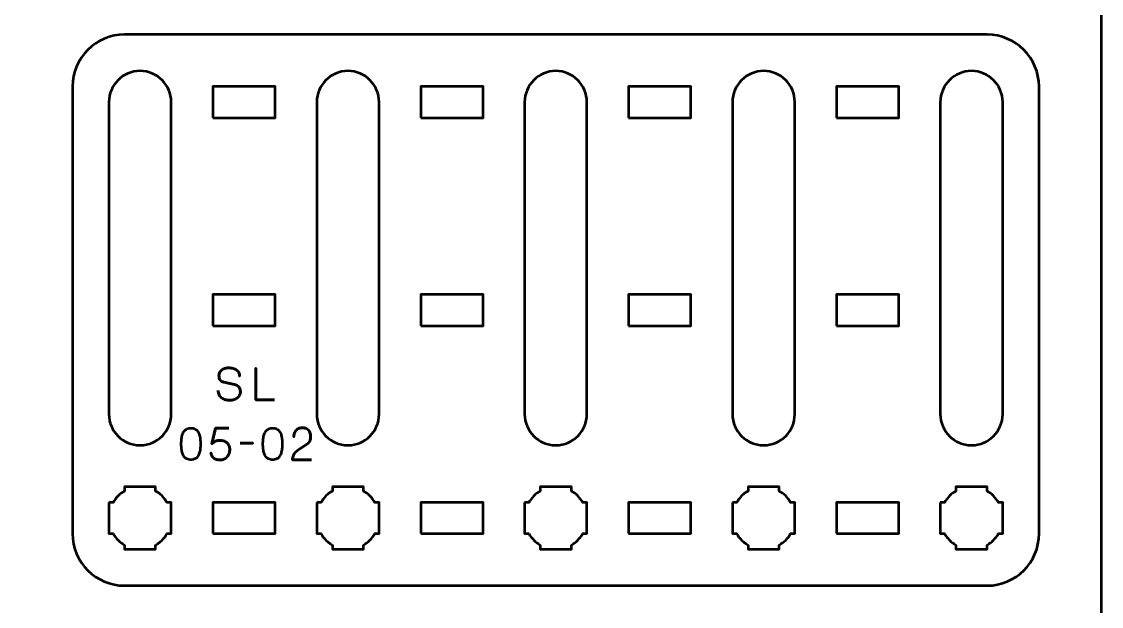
# Model space of a CAD drawing. Header units: centimetres. Extents: x -21 to 0, y -29.7 to 0.
# Drawn here: x -10.39 to 0, y -17.2 to -11.58 of the extents above; entities that cross this region are included whole.
import ezdxf

# ---------------------------------------------------------------- set-up
doc = ezdxf.new("R2010")
doc.units = ezdxf.units.CM
doc.header["$MEASUREMENT"] = 0
doc.layers.add('Layer 1', color=7, linetype='Continuous')

msp = doc.modelspace()

# ---------------------------------------------------------------- linework, layer by layer
at = {"layer": 'Layer 1', "lineweight": 53}
for points in [[(-8.55, -12.5), (-7.95, -12.5), (-7.95, -12.2), (-8.55, -12.2), (-8.55, -12.5)], [(-6.55, -12.5), (-5.95, -12.5), (-5.95, -12.2), (-6.55, -12.2), (-6.55, -12.5)], [(-4.55, -12.5), (-3.95, -12.5), (-3.95, -12.2), (-4.55, -12.2), (-4.55, -12.5)], [(-2.55, -12.5), (-1.95, -12.5), (-1.95, -12.2), (-2.55, -12.2), (-2.55, -12.5)], [(-8.55, -14.5), (-7.95, -14.5), (-7.95, -14.2), (-8.55, -14.2), (-8.55, -14.5)], [(-6.55, -14.5), (-5.95, -14.5), (-5.95, -14.2), (-6.55, -14.2), (-6.55, -14.5)], [(-4.55, -14.5), (-3.95, -14.5), (-3.95, -14.2), (-4.55, -14.2), (-4.55, -14.5)], [(-2.55, -14.5), (-1.95, -14.5), (-1.95, -14.2), (-2.55, -14.2), (-2.55, -14.5)], [(-8.55, -16.5), (-7.95, -16.5), (-7.95, -16.2), (-8.55, -16.2), (-8.55, -16.5)], [(-6.55, -16.5), (-5.95, -16.5), (-5.95, -16.2), (-6.55, -16.2), (-6.55, -16.5)], [(-4.55, -16.5), (-3.95, -16.5), (-3.95, -16.2), (-4.55, -16.2), (-4.55, -16.5)], [(-2.55, -16.5), (-1.95, -16.5), (-1.95, -16.2), (-2.55, -16.2), (-2.55, -16.5)]]:
    msp.add_lwpolyline(points, close=True, dxfattribs=at)
at = {"layer": 'Layer 1', "color": 1, "lineweight": 53}
msp.add_open_spline([(-21.00003, -29.19995), (-21.00003, -29.19995), (-21.00003, -0.49992), (-21.00003, -0.49992), (-21.00003, -0.49992), (-21.00003, -0.22295), (-20.77694, 0.00004), (-20.49994, 0.00004), (-20.49994, 0.00004), (-20.49994, 0.00004), (-0.50008, 0.00004), (-0.50008, 0.00004), (-0.50008, 0.00004), (-0.22294, 0.00004), (0.00002, -0.22295), (0.00002, -0.49992), (0.00002, -0.49992), (0.00002, -0.49992), (0.00002, -29.19995), (0.00002, -29.19995), (0.00002, -29.19995), (0.00002, -29.47695), (-0.22294, -29.70004), (-0.50008, -29.70004), (-0.50008, -29.70004), (-0.50008, -29.70004), (-20.49994, -29.70004), (-20.49994, -29.70004), (-20.49994, -29.70004), (-20.77694, -29.70004), (-21.00003, -29.47695), (-21.00003, -29.19995)], degree=3, knots=[0, 0, 0, 0, 0.125, 0.125, 0.125, 0.125, 0.25, 0.25, 0.25, 0.25, 0.375, 0.375, 0.375, 0.375, 0.5, 0.5, 0.5, 0.5, 0.625, 0.625, 0.625, 0.625, 0.75, 0.75, 0.75, 0.75, 0.875, 0.875, 0.875, 0.875, 1, 1, 1, 1], dxfattribs=at)
at = {"layer": 'Layer 1', "color": 3, "lineweight": 53}
msp.add_open_spline([(-9.9, -16.5), (-9.9, -16.5), (-9.9, -12.2), (-9.9, -12.2), (-9.9, -12.2), (-9.9, -11.92391), (-9.67609, -11.7), (-9.4, -11.7), (-9.4, -11.7), (-9.4, -11.7), (-1.1, -11.7), (-1.1, -11.7), (-1.1, -11.7), (-0.82391, -11.7), (-0.6, -11.92391), (-0.6, -12.2), (-0.6, -12.2), (-0.6, -12.2), (-0.6, -16.5), (-0.6, -16.5), (-0.6, -16.5), (-0.6, -16.77609), (-0.82391, -17), (-1.1, -17), (-1.1, -17), (-1.1, -17), (-9.4, -17), (-9.4, -17), (-9.4, -17), (-9.67609, -17), (-9.9, -16.77609), (-9.9, -16.5)], degree=3, knots=[0, 0, 0, 0, 0.125, 0.125, 0.125, 0.125, 0.25, 0.25, 0.25, 0.25, 0.375, 0.375, 0.375, 0.375, 0.5, 0.5, 0.5, 0.5, 0.625, 0.625, 0.625, 0.625, 0.75, 0.75, 0.75, 0.75, 0.875, 0.875, 0.875, 0.875, 1, 1, 1, 1], dxfattribs=at)
at = {"layer": 'Layer 1', "lineweight": 53}
for points, knots in [([(-8.95, -12.35), (-8.95, -12.35), (-8.95, -15.35), (-8.95, -15.35), (-8.95, -15.35), (-8.95, -15.51567), (-9.08433, -15.65), (-9.25, -15.65), (-9.25, -15.65), (-9.41567, -15.65), (-9.55, -15.51567), (-9.55, -15.35), (-9.55, -15.35), (-9.55, -15.35), (-9.55, -12.35), (-9.55, -12.35), (-9.55, -12.35), (-9.55, -12.18433), (-9.41567, -12.05), (-9.25, -12.05), (-9.25, -12.05), (-9.08433, -12.05), (-8.95, -12.18433), (-8.95, -12.35)], [0, 0, 0, 0, 0.16666667, 0.16666667, 0.16666667, 0.16666667, 0.33333333, 0.33333333, 0.33333333, 0.33333333, 0.5, 0.5, 0.5, 0.5, 0.66666667, 0.66666667, 0.66666667, 0.66666667, 0.83333333, 0.83333333, 0.83333333, 0.83333333, 1, 1, 1, 1]), ([(-6.95, -12.35), (-6.95, -12.35), (-6.95, -15.35), (-6.95, -15.35), (-6.95, -15.35), (-6.95, -15.51567), (-7.08433, -15.65), (-7.25, -15.65), (-7.25, -15.65), (-7.41567, -15.65), (-7.55, -15.51567), (-7.55, -15.35), (-7.55, -15.35), (-7.55, -15.35), (-7.55, -12.35), (-7.55, -12.35), (-7.55, -12.35), (-7.55, -12.18433), (-7.41567, -12.05), (-7.25, -12.05), (-7.25, -12.05), (-7.08433, -12.05), (-6.95, -12.18433), (-6.95, -12.35)], [0, 0, 0, 0, 0.16666667, 0.16666667, 0.16666667, 0.16666667, 0.33333333, 0.33333333, 0.33333333, 0.33333333, 0.5, 0.5, 0.5, 0.5, 0.66666667, 0.66666667, 0.66666667, 0.66666667, 0.83333333, 0.83333333, 0.83333333, 0.83333333, 1, 1, 1, 1]), ([(-4.95, -12.35), (-4.95, -12.35), (-4.95, -15.35), (-4.95, -15.35), (-4.95, -15.35), (-4.95, -15.51567), (-5.08433, -15.65), (-5.25, -15.65), (-5.25, -15.65), (-5.41567, -15.65), (-5.55, -15.51567), (-5.55, -15.35), (-5.55, -15.35), (-5.55, -15.35), (-5.55, -12.35), (-5.55, -12.35), (-5.55, -12.35), (-5.55, -12.18433), (-5.41567, -12.05), (-5.25, -12.05), (-5.25, -12.05), (-5.08433, -12.05), (-4.95, -12.18433), (-4.95, -12.35)], [0, 0, 0, 0, 0.16666667, 0.16666667, 0.16666667, 0.16666667, 0.33333333, 0.33333333, 0.33333333, 0.33333333, 0.5, 0.5, 0.5, 0.5, 0.66666667, 0.66666667, 0.66666667, 0.66666667, 0.83333333, 0.83333333, 0.83333333, 0.83333333, 1, 1, 1, 1]), ([(-2.95, -12.35), (-2.95, -12.35), (-2.95, -15.35), (-2.95, -15.35), (-2.95, -15.35), (-2.95, -15.51567), (-3.08433, -15.65), (-3.25, -15.65), (-3.25, -15.65), (-3.41567, -15.65), (-3.55, -15.51567), (-3.55, -15.35), (-3.55, -15.35), (-3.55, -15.35), (-3.55, -12.35), (-3.55, -12.35), (-3.55, -12.35), (-3.55, -12.18433), (-3.41567, -12.05), (-3.25, -12.05), (-3.25, -12.05), (-3.08433, -12.05), (-2.95, -12.18433), (-2.95, -12.35)], [0, 0, 0, 0, 0.16666667, 0.16666667, 0.16666667, 0.16666667, 0.33333333, 0.33333333, 0.33333333, 0.33333333, 0.5, 0.5, 0.5, 0.5, 0.66666667, 0.66666667, 0.66666667, 0.66666667, 0.83333333, 0.83333333, 0.83333333, 0.83333333, 1, 1, 1, 1]), ([(-0.95, -12.35), (-0.95, -12.35), (-0.95, -15.35), (-0.95, -15.35), (-0.95, -15.35), (-0.95, -15.51567), (-1.08433, -15.65), (-1.25, -15.65), (-1.25, -15.65), (-1.41567, -15.65), (-1.55, -15.51567), (-1.55, -15.35), (-1.55, -15.35), (-1.55, -15.35), (-1.55, -12.35), (-1.55, -12.35), (-1.55, -12.35), (-1.55, -12.18433), (-1.41567, -12.05), (-1.25, -12.05), (-1.25, -12.05), (-1.08433, -12.05), (-0.95, -12.18433), (-0.95, -12.35)], [0, 0, 0, 0, 0.16666667, 0.16666667, 0.16666667, 0.16666667, 0.33333333, 0.33333333, 0.33333333, 0.33333333, 0.5, 0.5, 0.5, 0.5, 0.66666667, 0.66666667, 0.66666667, 0.66666667, 0.83333333, 0.83333333, 0.83333333, 0.83333333, 1, 1, 1, 1]), ([(-9.55, -16.2), (-9.55, -16.2), (-9.50985, -16.2), (-9.50985, -16.2), (-9.50985, -16.2), (-9.4835, -16.15447), (-9.44553, -16.1165), (-9.4, -16.09015), (-9.4, -16.09015), (-9.4, -16.09015), (-9.4, -16.05), (-9.4, -16.05), (-9.4, -16.05), (-9.4, -16.05), (-9.25, -16.05), (-9.25, -16.05), (-9.25, -16.05), (-9.25, -16.05), (-9.1, -16.05), (-9.1, -16.05), (-9.1, -16.05), (-9.1, -16.05), (-9.1, -16.09015), (-9.1, -16.09015), (-9.1, -16.09015), (-9.05447, -16.1165), (-9.0165, -16.15447), (-8.99015, -16.2), (-8.99015, -16.2), (-8.99015, -16.2), (-8.95, -16.2), (-8.95, -16.2), (-8.95, -16.2), (-8.95, -16.2), (-8.95, -16.35), (-8.95, -16.35), (-8.95, -16.35), (-8.95, -16.35), (-8.95, -16.5), (-8.95, -16.5), (-8.95, -16.5), (-8.95, -16.5), (-8.99015, -16.5), (-8.99015, -16.5), (-8.99015, -16.5), (-9.0165, -16.54553), (-9.05447, -16.5835), (-9.1, -16.60985), (-9.1, -16.60985), (-9.1, -16.60985), (-9.1, -16.65), (-9.1, -16.65), (-9.1, -16.65), (-9.1, -16.65), (-9.25, -16.65), (-9.25, -16.65), (-9.25, -16.65), (-9.25, -16.65), (-9.4, -16.65), (-9.4, -16.65), (-9.4, -16.65), (-9.4, -16.65), (-9.4, -16.60985), (-9.4, -16.60985), (-9.4, -16.60985), (-9.44553, -16.5835), (-9.4835, -16.54553), (-9.50985, -16.5), (-9.50985, -16.5), (-9.50985, -16.5), (-9.55, -16.5), (-9.55, -16.5), (-9.55, -16.5), (-9.55, -16.5), (-9.55, -16.35), (-9.55, -16.35), (-9.55, -16.35), (-9.55, -16.35), (-9.55, -16.2), (-9.55, -16.2)], [0, 0, 0, 0, 0.05, 0.05, 0.05, 0.05, 0.1, 0.1, 0.1, 0.1, 0.15, 0.15, 0.15, 0.15, 0.2, 0.2, 0.2, 0.2, 0.25, 0.25, 0.25, 0.25, 0.3, 0.3, 0.3, 0.3, 0.35, 0.35, 0.35, 0.35, 0.4, 0.4, 0.4, 0.4, 0.45, 0.45, 0.45, 0.45, 0.5, 0.5, 0.5, 0.5, 0.55, 0.55, 0.55, 0.55, 0.6, 0.6, 0.6, 0.6, 0.65, 0.65, 0.65, 0.65, 0.7, 0.7, 0.7, 0.7, 0.75, 0.75, 0.75, 0.75, 0.8, 0.8, 0.8, 0.8, 0.85, 0.85, 0.85, 0.85, 0.9, 0.9, 0.9, 0.9, 0.95, 0.95, 0.95, 0.95, 1, 1, 1, 1]), ([(-7.55, -16.2), (-7.55, -16.2), (-7.50985, -16.2), (-7.50985, -16.2), (-7.50985, -16.2), (-7.4835, -16.15447), (-7.44553, -16.1165), (-7.4, -16.09015), (-7.4, -16.09015), (-7.4, -16.09015), (-7.4, -16.05), (-7.4, -16.05), (-7.4, -16.05), (-7.4, -16.05), (-7.25, -16.05), (-7.25, -16.05), (-7.25, -16.05), (-7.25, -16.05), (-7.1, -16.05), (-7.1, -16.05), (-7.1, -16.05), (-7.1, -16.05), (-7.1, -16.09015), (-7.1, -16.09015), (-7.1, -16.09015), (-7.05447, -16.1165), (-7.0165, -16.15447), (-6.99015, -16.2), (-6.99015, -16.2), (-6.99015, -16.2), (-6.95, -16.2), (-6.95, -16.2), (-6.95, -16.2), (-6.95, -16.2), (-6.95, -16.35), (-6.95, -16.35), (-6.95, -16.35), (-6.95, -16.35), (-6.95, -16.5), (-6.95, -16.5), (-6.95, -16.5), (-6.95, -16.5), (-6.99015, -16.5), (-6.99015, -16.5), (-6.99015, -16.5), (-7.0165, -16.54553), (-7.05447, -16.5835), (-7.1, -16.60985), (-7.1, -16.60985), (-7.1, -16.60985), (-7.1, -16.65), (-7.1, -16.65), (-7.1, -16.65), (-7.1, -16.65), (-7.25, -16.65), (-7.25, -16.65), (-7.25, -16.65), (-7.25, -16.65), (-7.4, -16.65), (-7.4, -16.65), (-7.4, -16.65), (-7.4, -16.65), (-7.4, -16.60985), (-7.4, -16.60985), (-7.4, -16.60985), (-7.44553, -16.5835), (-7.4835, -16.54553), (-7.50985, -16.5), (-7.50985, -16.5), (-7.50985, -16.5), (-7.55, -16.5), (-7.55, -16.5), (-7.55, -16.5), (-7.55, -16.5), (-7.55, -16.35), (-7.55, -16.35), (-7.55, -16.35), (-7.55, -16.35), (-7.55, -16.2), (-7.55, -16.2)], [0, 0, 0, 0, 0.05, 0.05, 0.05, 0.05, 0.1, 0.1, 0.1, 0.1, 0.15, 0.15, 0.15, 0.15, 0.2, 0.2, 0.2, 0.2, 0.25, 0.25, 0.25, 0.25, 0.3, 0.3, 0.3, 0.3, 0.35, 0.35, 0.35, 0.35, 0.4, 0.4, 0.4, 0.4, 0.45, 0.45, 0.45, 0.45, 0.5, 0.5, 0.5, 0.5, 0.55, 0.55, 0.55, 0.55, 0.6, 0.6, 0.6, 0.6, 0.65, 0.65, 0.65, 0.65, 0.7, 0.7, 0.7, 0.7, 0.75, 0.75, 0.75, 0.75, 0.8, 0.8, 0.8, 0.8, 0.85, 0.85, 0.85, 0.85, 0.9, 0.9, 0.9, 0.9, 0.95, 0.95, 0.95, 0.95, 1, 1, 1, 1]), ([(-5.55, -16.2), (-5.55, -16.2), (-5.50985, -16.2), (-5.50985, -16.2), (-5.50985, -16.2), (-5.4835, -16.15447), (-5.44553, -16.1165), (-5.4, -16.09015), (-5.4, -16.09015), (-5.4, -16.09015), (-5.4, -16.05), (-5.4, -16.05), (-5.4, -16.05), (-5.4, -16.05), (-5.25, -16.05), (-5.25, -16.05), (-5.25, -16.05), (-5.25, -16.05), (-5.1, -16.05), (-5.1, -16.05), (-5.1, -16.05), (-5.1, -16.05), (-5.1, -16.09015), (-5.1, -16.09015), (-5.1, -16.09015), (-5.05447, -16.1165), (-5.0165, -16.15447), (-4.99015, -16.2), (-4.99015, -16.2), (-4.99015, -16.2), (-4.95, -16.2), (-4.95, -16.2), (-4.95, -16.2), (-4.95, -16.2), (-4.95, -16.35), (-4.95, -16.35), (-4.95, -16.35), (-4.95, -16.35), (-4.95, -16.5), (-4.95, -16.5), (-4.95, -16.5), (-4.95, -16.5), (-4.99015, -16.5), (-4.99015, -16.5), (-4.99015, -16.5), (-5.0165, -16.54553), (-5.05447, -16.5835), (-5.1, -16.60985), (-5.1, -16.60985), (-5.1, -16.60985), (-5.1, -16.65), (-5.1, -16.65), (-5.1, -16.65), (-5.1, -16.65), (-5.25, -16.65), (-5.25, -16.65), (-5.25, -16.65), (-5.25, -16.65), (-5.4, -16.65), (-5.4, -16.65), (-5.4, -16.65), (-5.4, -16.65), (-5.4, -16.60985), (-5.4, -16.60985), (-5.4, -16.60985), (-5.44553, -16.5835), (-5.4835, -16.54553), (-5.50985, -16.5), (-5.50985, -16.5), (-5.50985, -16.5), (-5.55, -16.5), (-5.55, -16.5), (-5.55, -16.5), (-5.55, -16.5), (-5.55, -16.35), (-5.55, -16.35), (-5.55, -16.35), (-5.55, -16.35), (-5.55, -16.2), (-5.55, -16.2)], [0, 0, 0, 0, 0.05, 0.05, 0.05, 0.05, 0.1, 0.1, 0.1, 0.1, 0.15, 0.15, 0.15, 0.15, 0.2, 0.2, 0.2, 0.2, 0.25, 0.25, 0.25, 0.25, 0.3, 0.3, 0.3, 0.3, 0.35, 0.35, 0.35, 0.35, 0.4, 0.4, 0.4, 0.4, 0.45, 0.45, 0.45, 0.45, 0.5, 0.5, 0.5, 0.5, 0.55, 0.55, 0.55, 0.55, 0.6, 0.6, 0.6, 0.6, 0.65, 0.65, 0.65, 0.65, 0.7, 0.7, 0.7, 0.7, 0.75, 0.75, 0.75, 0.75, 0.8, 0.8, 0.8, 0.8, 0.85, 0.85, 0.85, 0.85, 0.9, 0.9, 0.9, 0.9, 0.95, 0.95, 0.95, 0.95, 1, 1, 1, 1]), ([(-3.55, -16.2), (-3.55, -16.2), (-3.50985, -16.2), (-3.50985, -16.2), (-3.50985, -16.2), (-3.4835, -16.15447), (-3.44553, -16.1165), (-3.4, -16.09015), (-3.4, -16.09015), (-3.4, -16.09015), (-3.4, -16.05), (-3.4, -16.05), (-3.4, -16.05), (-3.4, -16.05), (-3.25, -16.05), (-3.25, -16.05), (-3.25, -16.05), (-3.25, -16.05), (-3.1, -16.05), (-3.1, -16.05), (-3.1, -16.05), (-3.1, -16.05), (-3.1, -16.09015), (-3.1, -16.09015), (-3.1, -16.09015), (-3.05447, -16.1165), (-3.0165, -16.15447), (-2.99015, -16.2), (-2.99015, -16.2), (-2.99015, -16.2), (-2.95, -16.2), (-2.95, -16.2), (-2.95, -16.2), (-2.95, -16.2), (-2.95, -16.35), (-2.95, -16.35), (-2.95, -16.35), (-2.95, -16.35), (-2.95, -16.5), (-2.95, -16.5), (-2.95, -16.5), (-2.95, -16.5), (-2.99015, -16.5), (-2.99015, -16.5), (-2.99015, -16.5), (-3.0165, -16.54553), (-3.05447, -16.5835), (-3.1, -16.60985), (-3.1, -16.60985), (-3.1, -16.60985), (-3.1, -16.65), (-3.1, -16.65), (-3.1, -16.65), (-3.1, -16.65), (-3.25, -16.65), (-3.25, -16.65), (-3.25, -16.65), (-3.25, -16.65), (-3.4, -16.65), (-3.4, -16.65), (-3.4, -16.65), (-3.4, -16.65), (-3.4, -16.60985), (-3.4, -16.60985), (-3.4, -16.60985), (-3.44553, -16.5835), (-3.4835, -16.54553), (-3.50985, -16.5), (-3.50985, -16.5), (-3.50985, -16.5), (-3.55, -16.5), (-3.55, -16.5), (-3.55, -16.5), (-3.55, -16.5), (-3.55, -16.35), (-3.55, -16.35), (-3.55, -16.35), (-3.55, -16.35), (-3.55, -16.2), (-3.55, -16.2)], [0, 0, 0, 0, 0.05, 0.05, 0.05, 0.05, 0.1, 0.1, 0.1, 0.1, 0.15, 0.15, 0.15, 0.15, 0.2, 0.2, 0.2, 0.2, 0.25, 0.25, 0.25, 0.25, 0.3, 0.3, 0.3, 0.3, 0.35, 0.35, 0.35, 0.35, 0.4, 0.4, 0.4, 0.4, 0.45, 0.45, 0.45, 0.45, 0.5, 0.5, 0.5, 0.5, 0.55, 0.55, 0.55, 0.55, 0.6, 0.6, 0.6, 0.6, 0.65, 0.65, 0.65, 0.65, 0.7, 0.7, 0.7, 0.7, 0.75, 0.75, 0.75, 0.75, 0.8, 0.8, 0.8, 0.8, 0.85, 0.85, 0.85, 0.85, 0.9, 0.9, 0.9, 0.9, 0.95, 0.95, 0.95, 0.95, 1, 1, 1, 1]), ([(-1.55, -16.2), (-1.55, -16.2), (-1.50985, -16.2), (-1.50985, -16.2), (-1.50985, -16.2), (-1.4835, -16.15447), (-1.44553, -16.1165), (-1.4, -16.09015), (-1.4, -16.09015), (-1.4, -16.09015), (-1.4, -16.05), (-1.4, -16.05), (-1.4, -16.05), (-1.4, -16.05), (-1.25, -16.05), (-1.25, -16.05), (-1.25, -16.05), (-1.25, -16.05), (-1.1, -16.05), (-1.1, -16.05), (-1.1, -16.05), (-1.1, -16.05), (-1.1, -16.09015), (-1.1, -16.09015), (-1.1, -16.09015), (-1.05447, -16.1165), (-1.0165, -16.15447), (-0.99015, -16.2), (-0.99015, -16.2), (-0.99015, -16.2), (-0.95, -16.2), (-0.95, -16.2), (-0.95, -16.2), (-0.95, -16.2), (-0.95, -16.35), (-0.95, -16.35), (-0.95, -16.35), (-0.95, -16.35), (-0.95, -16.5), (-0.95, -16.5), (-0.95, -16.5), (-0.95, -16.5), (-0.99015, -16.5), (-0.99015, -16.5), (-0.99015, -16.5), (-1.0165, -16.54553), (-1.05447, -16.5835), (-1.1, -16.60985), (-1.1, -16.60985), (-1.1, -16.60985), (-1.1, -16.65), (-1.1, -16.65), (-1.1, -16.65), (-1.1, -16.65), (-1.25, -16.65), (-1.25, -16.65), (-1.25, -16.65), (-1.25, -16.65), (-1.4, -16.65), (-1.4, -16.65), (-1.4, -16.65), (-1.4, -16.65), (-1.4, -16.60985), (-1.4, -16.60985), (-1.4, -16.60985), (-1.44553, -16.5835), (-1.4835, -16.54553), (-1.50985, -16.5), (-1.50985, -16.5), (-1.50985, -16.5), (-1.55, -16.5), (-1.55, -16.5), (-1.55, -16.5), (-1.55, -16.5), (-1.55, -16.35), (-1.55, -16.35), (-1.55, -16.35), (-1.55, -16.35), (-1.55, -16.2), (-1.55, -16.2)], [0, 0, 0, 0, 0.05, 0.05, 0.05, 0.05, 0.1, 0.1, 0.1, 0.1, 0.15, 0.15, 0.15, 0.15, 0.2, 0.2, 0.2, 0.2, 0.25, 0.25, 0.25, 0.25, 0.3, 0.3, 0.3, 0.3, 0.35, 0.35, 0.35, 0.35, 0.4, 0.4, 0.4, 0.4, 0.45, 0.45, 0.45, 0.45, 0.5, 0.5, 0.5, 0.5, 0.55, 0.55, 0.55, 0.55, 0.6, 0.6, 0.6, 0.6, 0.65, 0.65, 0.65, 0.65, 0.7, 0.7, 0.7, 0.7, 0.75, 0.75, 0.75, 0.75, 0.8, 0.8, 0.8, 0.8, 0.85, 0.85, 0.85, 0.85, 0.9, 0.9, 0.9, 0.9, 0.95, 0.95, 0.95, 0.95, 1, 1, 1, 1])]:
    msp.add_open_spline(points, degree=3, knots=knots, dxfattribs=at)
at = {"layer": 'Layer 1', "color": 5, "lineweight": 53}
for points, knots in [([(-8.49829, -15.12203), (-8.49815, -15.1389), (-8.49519, -15.15336), (-8.48926, -15.16543), (-8.48926, -15.16543), (-8.4834, -15.17742), (-8.47522, -15.18723), (-8.46492, -15.19485), (-8.46492, -15.19485), (-8.45455, -15.2024), (-8.44262, -15.20797), (-8.42915, -15.21157), (-8.42915, -15.21157), (-8.41574, -15.2151), (-8.40135, -15.21686), (-8.38611, -15.21686), (-8.38611, -15.21686), (-8.37073, -15.21679), (-8.3569, -15.21453), (-8.34455, -15.21023), (-8.34455, -15.21023), (-8.33227, -15.20592), (-8.32176, -15.20014), (-8.31294, -15.19287), (-8.31294, -15.19287), (-8.30419, -15.1856), (-8.29742, -15.17749), (-8.29262, -15.16846), (-8.29262, -15.16846), (-8.28782, -15.15943), (-8.28528, -15.15019), (-8.28493, -15.14066), (-8.28493, -15.14066), (-8.28451, -15.12817), (-8.28634, -15.11674), (-8.29036, -15.10644), (-8.29036, -15.10644), (-8.29439, -15.09614), (-8.3006, -15.08753), (-8.30899, -15.08048), (-8.30899, -15.08048), (-8.31732, -15.07342), (-8.32783, -15.06848), (-8.34039, -15.06573), (-8.34039, -15.06573), (-8.34039, -15.06573), (-8.4441, -15.04329), (-8.4441, -15.04329), (-8.4441, -15.04329), (-8.45384, -15.04125), (-8.46224, -15.03779), (-8.46915, -15.03299), (-8.46915, -15.03299), (-8.47607, -15.02813), (-8.48143, -15.02142), (-8.4851, -15.01281), (-8.4851, -15.01281), (-8.48877, -15.00428), (-8.49067, -14.99341), (-8.49067, -14.98022), (-8.49067, -14.98022), (-8.49067, -14.9702), (-8.48862, -14.96075), (-8.48446, -14.95186), (-8.48446, -14.95186), (-8.48037, -14.94297), (-8.4743, -14.93513), (-8.46633, -14.92822), (-8.46633, -14.92822), (-8.45836, -14.92138), (-8.44848, -14.91601), (-8.43677, -14.91213), (-8.43677, -14.91213), (-8.42498, -14.90818), (-8.41151, -14.90621), (-8.39627, -14.90614), (-8.39627, -14.90614), (-8.38096, -14.90614), (-8.36692, -14.9079), (-8.35408, -14.91143), (-8.35408, -14.91143), (-8.34131, -14.91496), (-8.33023, -14.92004), (-8.32092, -14.92681), (-8.32092, -14.92681), (-8.3116, -14.93358), (-8.30441, -14.94191), (-8.29947, -14.95164), (-8.29947, -14.95164), (-8.29453, -14.96145), (-8.2922, -14.97267), (-8.29255, -14.9853), (-8.29255, -14.9853), (-8.2922, -14.97267), (-8.29453, -14.96145), (-8.29947, -14.95164), (-8.29947, -14.95164), (-8.30441, -14.94191), (-8.3116, -14.93358), (-8.32092, -14.92681), (-8.32092, -14.92681), (-8.33023, -14.92004), (-8.34131, -14.91496), (-8.35408, -14.91143), (-8.35408, -14.91143), (-8.36692, -14.9079), (-8.38096, -14.90614), (-8.39627, -14.90614), (-8.39627, -14.90614), (-8.41151, -14.90621), (-8.42498, -14.90818), (-8.43677, -14.91213), (-8.43677, -14.91213), (-8.44848, -14.91601), (-8.45836, -14.92138), (-8.46633, -14.92822), (-8.46633, -14.92822), (-8.4743, -14.93513), (-8.48037, -14.94297), (-8.48446, -14.95186), (-8.48446, -14.95186), (-8.48862, -14.96075), (-8.49067, -14.9702), (-8.49067, -14.98022), (-8.49067, -14.98022), (-8.49067, -14.99341), (-8.48884, -15.00428), (-8.48531, -15.01274), (-8.48531, -15.01274), (-8.48171, -15.02128), (-8.47642, -15.02791), (-8.4695, -15.03278), (-8.4695, -15.03278), (-8.46259, -15.03758), (-8.45412, -15.04111), (-8.4441, -15.04329), (-8.4441, -15.04329), (-8.4441, -15.04329), (-8.34039, -15.06573), (-8.34039, -15.06573), (-8.34039, -15.06573), (-8.32755, -15.06848), (-8.31696, -15.07342), (-8.30864, -15.08048), (-8.30864, -15.08048), (-8.30024, -15.08753), (-8.2941, -15.09614), (-8.29015, -15.10644), (-8.29015, -15.10644), (-8.28627, -15.11674), (-8.28451, -15.12817), (-8.28493, -15.14066), (-8.28493, -15.14066), (-8.28528, -15.15019), (-8.28782, -15.15943), (-8.29262, -15.16846), (-8.29262, -15.16846), (-8.29742, -15.17749), (-8.30419, -15.1856), (-8.31294, -15.19287), (-8.31294, -15.19287), (-8.32176, -15.20014), (-8.33227, -15.20592), (-8.34455, -15.21023), (-8.34455, -15.21023), (-8.3569, -15.21453), (-8.37073, -15.21679), (-8.38611, -15.21686), (-8.38611, -15.21686), (-8.40135, -15.21686), (-8.41574, -15.2151), (-8.42915, -15.21157), (-8.42915, -15.21157), (-8.44262, -15.20797), (-8.45455, -15.2024), (-8.46492, -15.19485), (-8.46492, -15.19485), (-8.47522, -15.18723), (-8.4834, -15.17742), (-8.48926, -15.16543), (-8.48926, -15.16543), (-8.49519, -15.15336), (-8.49815, -15.1389), (-8.49829, -15.12203)], [0, 0, 0, 0, 0.02173913, 0.02173913, 0.02173913, 0.02173913, 0.04347826, 0.04347826, 0.04347826, 0.04347826, 0.06521739, 0.06521739, 0.06521739, 0.06521739, 0.08695652, 0.08695652, 0.08695652, 0.08695652, 0.10869565, 0.10869565, 0.10869565, 0.10869565, 0.13043478, 0.13043478, 0.13043478, 0.13043478, 0.15217391, 0.15217391, 0.15217391, 0.15217391, 0.17391304, 0.17391304, 0.17391304, 0.17391304, 0.19565217, 0.19565217, 0.19565217, 0.19565217, 0.2173913, 0.2173913, 0.2173913, 0.2173913, 0.23913043, 0.23913043, 0.23913043, 0.23913043, 0.26086957, 0.26086957, 0.26086957, 0.26086957, 0.2826087, 0.2826087, 0.2826087, 0.2826087, 0.30434783, 0.30434783, 0.30434783, 0.30434783, 0.32608696, 0.32608696, 0.32608696, 0.32608696, 0.34782609, 0.34782609, 0.34782609, 0.34782609, 0.36956522, 0.36956522, 0.36956522, 0.36956522, 0.39130435, 0.39130435, 0.39130435, 0.39130435, 0.41304348, 0.41304348, 0.41304348, 0.41304348, 0.43478261, 0.43478261, 0.43478261, 0.43478261, 0.45652174, 0.45652174, 0.45652174, 0.45652174, 0.47826087, 0.47826087, 0.47826087, 0.47826087, 0.5, 0.5, 0.5, 0.5, 0.52173913, 0.52173913, 0.52173913, 0.52173913, 0.54347826, 0.54347826, 0.54347826, 0.54347826, 0.56521739, 0.56521739, 0.56521739, 0.56521739, 0.58695652, 0.58695652, 0.58695652, 0.58695652, 0.60869565, 0.60869565, 0.60869565, 0.60869565, 0.63043478, 0.63043478, 0.63043478, 0.63043478, 0.65217391, 0.65217391, 0.65217391, 0.65217391, 0.67391304, 0.67391304, 0.67391304, 0.67391304, 0.69565217, 0.69565217, 0.69565217, 0.69565217, 0.7173913, 0.7173913, 0.7173913, 0.7173913, 0.73913043, 0.73913043, 0.73913043, 0.73913043, 0.76086957, 0.76086957, 0.76086957, 0.76086957, 0.7826087, 0.7826087, 0.7826087, 0.7826087, 0.80434783, 0.80434783, 0.80434783, 0.80434783, 0.82608696, 0.82608696, 0.82608696, 0.82608696, 0.84782609, 0.84782609, 0.84782609, 0.84782609, 0.86956522, 0.86956522, 0.86956522, 0.86956522, 0.89130435, 0.89130435, 0.89130435, 0.89130435, 0.91304348, 0.91304348, 0.91304348, 0.91304348, 0.93478261, 0.93478261, 0.93478261, 0.93478261, 0.95652174, 0.95652174, 0.95652174, 0.95652174, 0.97826087, 0.97826087, 0.97826087, 0.97826087, 1, 1, 1, 1]), ([(-7.95812, -15.21432), (-7.95812, -15.21432), (-8.13634, -15.21432), (-8.13634, -15.21432), (-8.13634, -15.21432), (-8.13634, -15.21432), (-8.13634, -14.9091), (-8.13634, -14.9091), (-8.13634, -14.9091), (-8.13634, -14.9091), (-8.13634, -15.21432), (-8.13634, -15.21432), (-8.13634, -15.21432), (-8.13634, -15.21432), (-7.95812, -15.21432), (-7.95812, -15.21432)], [0, 0, 0, 0, 0.25, 0.25, 0.25, 0.25, 0.5, 0.5, 0.5, 0.5, 0.75, 0.75, 0.75, 0.75, 1, 1, 1, 1]), ([(-8.76117, -15.78963), (-8.74636, -15.78956), (-8.73359, -15.78695), (-8.72293, -15.78187), (-8.72293, -15.78187), (-8.71235, -15.77679), (-8.70353, -15.76952), (-8.69648, -15.76028), (-8.69648, -15.76028), (-8.68949, -15.75097), (-8.68399, -15.73996), (-8.6799, -15.72726), (-8.6799, -15.72726), (-8.67587, -15.71456), (-8.67298, -15.70066), (-8.67136, -15.68542), (-8.67136, -15.68542), (-8.66966, -15.67018), (-8.66882, -15.65416), (-8.66889, -15.63723), (-8.66889, -15.63723), (-8.66882, -15.62037), (-8.66966, -15.60435), (-8.67136, -15.58918), (-8.67136, -15.58918), (-8.67298, -15.57401), (-8.67587, -15.56004), (-8.6799, -15.54734), (-8.6799, -15.54734), (-8.68399, -15.53471), (-8.68949, -15.52371), (-8.69648, -15.51432), (-8.69648, -15.51432), (-8.70353, -15.50501), (-8.71235, -15.49774), (-8.72293, -15.49266), (-8.72293, -15.49266), (-8.73359, -15.48751), (-8.74636, -15.4849), (-8.76117, -15.48483), (-8.76117, -15.48483), (-8.77599, -15.4849), (-8.78876, -15.48751), (-8.79942, -15.49266), (-8.79942, -15.49266), (-8.81, -15.49774), (-8.81882, -15.50501), (-8.82587, -15.51432), (-8.82587, -15.51432), (-8.83286, -15.52371), (-8.83836, -15.53471), (-8.84245, -15.54734), (-8.84245, -15.54734), (-8.84648, -15.56004), (-8.84937, -15.57401), (-8.85099, -15.58918), (-8.85099, -15.58918), (-8.85268, -15.60435), (-8.85353, -15.62037), (-8.85346, -15.63723), (-8.85346, -15.63723), (-8.85353, -15.65416), (-8.85268, -15.67018), (-8.85099, -15.68542), (-8.85099, -15.68542), (-8.84937, -15.70066), (-8.84648, -15.71456), (-8.84245, -15.72726), (-8.84245, -15.72726), (-8.83836, -15.73996), (-8.83286, -15.75097), (-8.82587, -15.76028), (-8.82587, -15.76028), (-8.81882, -15.76952), (-8.81, -15.77679), (-8.79942, -15.78187), (-8.79942, -15.78187), (-8.78876, -15.78695), (-8.77599, -15.78956), (-8.76117, -15.78963)], [0, 0, 0, 0, 0.05, 0.05, 0.05, 0.05, 0.1, 0.1, 0.1, 0.1, 0.15, 0.15, 0.15, 0.15, 0.2, 0.2, 0.2, 0.2, 0.25, 0.25, 0.25, 0.25, 0.3, 0.3, 0.3, 0.3, 0.35, 0.35, 0.35, 0.35, 0.4, 0.4, 0.4, 0.4, 0.45, 0.45, 0.45, 0.45, 0.5, 0.5, 0.5, 0.5, 0.55, 0.55, 0.55, 0.55, 0.6, 0.6, 0.6, 0.6, 0.65, 0.65, 0.65, 0.65, 0.7, 0.7, 0.7, 0.7, 0.75, 0.75, 0.75, 0.75, 0.8, 0.8, 0.8, 0.8, 0.85, 0.85, 0.85, 0.85, 0.9, 0.9, 0.9, 0.9, 0.95, 0.95, 0.95, 0.95, 1, 1, 1, 1]), ([(-8.76117, -15.78963), (-8.74636, -15.78956), (-8.73359, -15.78695), (-8.72293, -15.78187), (-8.72293, -15.78187), (-8.71235, -15.77679), (-8.70353, -15.76952), (-8.69648, -15.76028), (-8.69648, -15.76028), (-8.68949, -15.75097), (-8.68399, -15.73996), (-8.6799, -15.72726), (-8.6799, -15.72726), (-8.67587, -15.71456), (-8.67298, -15.70066), (-8.67136, -15.68542), (-8.67136, -15.68542), (-8.66966, -15.67018), (-8.66882, -15.65416), (-8.66889, -15.63723), (-8.66889, -15.63723), (-8.66882, -15.62037), (-8.66966, -15.60435), (-8.67136, -15.58918), (-8.67136, -15.58918), (-8.67298, -15.57401), (-8.67587, -15.56004), (-8.6799, -15.54734), (-8.6799, -15.54734), (-8.68399, -15.53471), (-8.68949, -15.52371), (-8.69648, -15.51432), (-8.69648, -15.51432), (-8.70353, -15.50501), (-8.71235, -15.49774), (-8.72293, -15.49266), (-8.72293, -15.49266), (-8.73359, -15.48751), (-8.74636, -15.4849), (-8.76117, -15.48483), (-8.76117, -15.48483), (-8.77599, -15.4849), (-8.78876, -15.48751), (-8.79942, -15.49266), (-8.79942, -15.49266), (-8.81, -15.49774), (-8.81882, -15.50501), (-8.82587, -15.51432), (-8.82587, -15.51432), (-8.83286, -15.52371), (-8.83836, -15.53471), (-8.84245, -15.54734), (-8.84245, -15.54734), (-8.84648, -15.56004), (-8.84937, -15.57401), (-8.85099, -15.58918), (-8.85099, -15.58918), (-8.85268, -15.60435), (-8.85353, -15.62037), (-8.85346, -15.63723), (-8.85346, -15.63723), (-8.85353, -15.65416), (-8.85268, -15.67018), (-8.85099, -15.68542), (-8.85099, -15.68542), (-8.84937, -15.70066), (-8.84648, -15.71456), (-8.84245, -15.72726), (-8.84245, -15.72726), (-8.83836, -15.73996), (-8.83286, -15.75097), (-8.82587, -15.76028), (-8.82587, -15.76028), (-8.81882, -15.76952), (-8.81, -15.77679), (-8.79942, -15.78187), (-8.79942, -15.78187), (-8.78876, -15.78695), (-8.77599, -15.78956), (-8.76117, -15.78963)], [0, 0, 0, 0, 0.05, 0.05, 0.05, 0.05, 0.1, 0.1, 0.1, 0.1, 0.15, 0.15, 0.15, 0.15, 0.2, 0.2, 0.2, 0.2, 0.25, 0.25, 0.25, 0.25, 0.3, 0.3, 0.3, 0.3, 0.35, 0.35, 0.35, 0.35, 0.4, 0.4, 0.4, 0.4, 0.45, 0.45, 0.45, 0.45, 0.5, 0.5, 0.5, 0.5, 0.55, 0.55, 0.55, 0.55, 0.6, 0.6, 0.6, 0.6, 0.65, 0.65, 0.65, 0.65, 0.7, 0.7, 0.7, 0.7, 0.75, 0.75, 0.75, 0.75, 0.8, 0.8, 0.8, 0.8, 0.85, 0.85, 0.85, 0.85, 0.9, 0.9, 0.9, 0.9, 0.95, 0.95, 0.95, 0.95, 1, 1, 1, 1]), ([(-8.39711, -15.48441), (-8.39711, -15.48441), (-8.52411, -15.48441), (-8.52411, -15.48441), (-8.52411, -15.48441), (-8.52411, -15.48441), (-8.55798, -15.63596), (-8.55798, -15.63596), (-8.55798, -15.63596), (-8.55205, -15.63088), (-8.54641, -15.6263), (-8.54097, -15.62227), (-8.54097, -15.62227), (-8.53561, -15.61825), (-8.52997, -15.61487), (-8.52397, -15.61204), (-8.52397, -15.61204), (-8.51804, -15.60922), (-8.51127, -15.6071), (-8.50365, -15.60562), (-8.50365, -15.60562), (-8.4961, -15.60414), (-8.48707, -15.60336), (-8.4767, -15.60336), (-8.4767, -15.60336), (-8.46823, -15.60336), (-8.45976, -15.60449), (-8.4513, -15.60682), (-8.4513, -15.60682), (-8.44283, -15.60908), (-8.43479, -15.61254), (-8.42717, -15.61712), (-8.42717, -15.61712), (-8.41948, -15.62178), (-8.4127, -15.62757), (-8.40678, -15.63455), (-8.40678, -15.63455), (-8.40078, -15.64154), (-8.39605, -15.64972), (-8.39267, -15.6591), (-8.39267, -15.6591), (-8.38921, -15.66849), (-8.38745, -15.67914), (-8.38738, -15.69099), (-8.38738, -15.69099), (-8.3873, -15.69537), (-8.3878, -15.70087), (-8.38879, -15.70736), (-8.38879, -15.70736), (-8.3897, -15.71385), (-8.3914, -15.72091), (-8.3938, -15.72839), (-8.3938, -15.72839), (-8.39619, -15.73587), (-8.39958, -15.74328), (-8.40388, -15.75061), (-8.40388, -15.75061), (-8.40819, -15.75795), (-8.41369, -15.76465), (-8.42032, -15.77072), (-8.42032, -15.77072), (-8.42696, -15.77679), (-8.435, -15.78166), (-8.44438, -15.78533), (-8.44438, -15.78533), (-8.45384, -15.78892), (-8.46492, -15.79083), (-8.47754, -15.7909), (-8.47754, -15.7909), (-8.49264, -15.79083), (-8.50534, -15.78921), (-8.51564, -15.78617), (-8.51564, -15.78617), (-8.52595, -15.78307), (-8.53434, -15.77905), (-8.54083, -15.77397), (-8.54083, -15.77397), (-8.54739, -15.76889), (-8.55247, -15.76331), (-8.55614, -15.75725), (-8.55614, -15.75725), (-8.55981, -15.75118), (-8.56256, -15.74511), (-8.5644, -15.73904), (-8.5644, -15.73904), (-8.56623, -15.73297), (-8.56764, -15.7274), (-8.56856, -15.72232), (-8.56856, -15.72232), (-8.56764, -15.7274), (-8.56623, -15.73297), (-8.5644, -15.73904), (-8.5644, -15.73904), (-8.56256, -15.74511), (-8.55981, -15.75118), (-8.55614, -15.75725), (-8.55614, -15.75725), (-8.55247, -15.76331), (-8.54739, -15.76889), (-8.54083, -15.77397), (-8.54083, -15.77397), (-8.53434, -15.77905), (-8.52595, -15.78307), (-8.51564, -15.78617), (-8.51564, -15.78617), (-8.50534, -15.78921), (-8.49264, -15.79083), (-8.47754, -15.7909), (-8.47754, -15.7909), (-8.46492, -15.79083), (-8.45384, -15.78892), (-8.44438, -15.78533), (-8.44438, -15.78533), (-8.435, -15.78166), (-8.42696, -15.77679), (-8.42032, -15.77072), (-8.42032, -15.77072), (-8.41369, -15.76465), (-8.40819, -15.75795), (-8.40388, -15.75061), (-8.40388, -15.75061), (-8.39958, -15.74328), (-8.39619, -15.73587), (-8.3938, -15.72839), (-8.3938, -15.72839), (-8.3914, -15.72091), (-8.3897, -15.71385), (-8.38879, -15.70736), (-8.38879, -15.70736), (-8.3878, -15.70087), (-8.3873, -15.69537), (-8.38738, -15.69099), (-8.38738, -15.69099), (-8.38745, -15.67914), (-8.38921, -15.66849), (-8.39267, -15.6591), (-8.39267, -15.6591), (-8.39605, -15.64972), (-8.40078, -15.64154), (-8.40678, -15.63455), (-8.40678, -15.63455), (-8.4127, -15.62757), (-8.41948, -15.62178), (-8.42717, -15.61712), (-8.42717, -15.61712), (-8.43479, -15.61254), (-8.44283, -15.60908), (-8.4513, -15.60682), (-8.4513, -15.60682), (-8.45976, -15.60449), (-8.46823, -15.60336), (-8.4767, -15.60336), (-8.4767, -15.60336), (-8.48707, -15.60336), (-8.4961, -15.60414), (-8.50365, -15.60562), (-8.50365, -15.60562), (-8.51127, -15.6071), (-8.51804, -15.60922), (-8.52397, -15.61204), (-8.52397, -15.61204), (-8.52997, -15.61487), (-8.53561, -15.61825), (-8.54097, -15.62227), (-8.54097, -15.62227), (-8.54641, -15.6263), (-8.55205, -15.63088), (-8.55798, -15.63596), (-8.55798, -15.63596), (-8.55798, -15.63596), (-8.52411, -15.48441), (-8.52411, -15.48441), (-8.52411, -15.48441), (-8.52411, -15.48441), (-8.39711, -15.48441), (-8.39711, -15.48441)], [0, 0, 0, 0, 0.02272727, 0.02272727, 0.02272727, 0.02272727, 0.04545455, 0.04545455, 0.04545455, 0.04545455, 0.06818182, 0.06818182, 0.06818182, 0.06818182, 0.09090909, 0.09090909, 0.09090909, 0.09090909, 0.11363636, 0.11363636, 0.11363636, 0.11363636, 0.13636364, 0.13636364, 0.13636364, 0.13636364, 0.15909091, 0.15909091, 0.15909091, 0.15909091, 0.18181818, 0.18181818, 0.18181818, 0.18181818, 0.20454545, 0.20454545, 0.20454545, 0.20454545, 0.22727273, 0.22727273, 0.22727273, 0.22727273, 0.25, 0.25, 0.25, 0.25, 0.27272727, 0.27272727, 0.27272727, 0.27272727, 0.29545455, 0.29545455, 0.29545455, 0.29545455, 0.31818182, 0.31818182, 0.31818182, 0.31818182, 0.34090909, 0.34090909, 0.34090909, 0.34090909, 0.36363636, 0.36363636, 0.36363636, 0.36363636, 0.38636364, 0.38636364, 0.38636364, 0.38636364, 0.40909091, 0.40909091, 0.40909091, 0.40909091, 0.43181818, 0.43181818, 0.43181818, 0.43181818, 0.45454545, 0.45454545, 0.45454545, 0.45454545, 0.47727273, 0.47727273, 0.47727273, 0.47727273, 0.5, 0.5, 0.5, 0.5, 0.52272727, 0.52272727, 0.52272727, 0.52272727, 0.54545455, 0.54545455, 0.54545455, 0.54545455, 0.56818182, 0.56818182, 0.56818182, 0.56818182, 0.59090909, 0.59090909, 0.59090909, 0.59090909, 0.61363636, 0.61363636, 0.61363636, 0.61363636, 0.63636364, 0.63636364, 0.63636364, 0.63636364, 0.65909091, 0.65909091, 0.65909091, 0.65909091, 0.68181818, 0.68181818, 0.68181818, 0.68181818, 0.70454545, 0.70454545, 0.70454545, 0.70454545, 0.72727273, 0.72727273, 0.72727273, 0.72727273, 0.75, 0.75, 0.75, 0.75, 0.77272727, 0.77272727, 0.77272727, 0.77272727, 0.79545455, 0.79545455, 0.79545455, 0.79545455, 0.81818182, 0.81818182, 0.81818182, 0.81818182, 0.84090909, 0.84090909, 0.84090909, 0.84090909, 0.86363636, 0.86363636, 0.86363636, 0.86363636, 0.88636364, 0.88636364, 0.88636364, 0.88636364, 0.90909091, 0.90909091, 0.90909091, 0.90909091, 0.93181818, 0.93181818, 0.93181818, 0.93181818, 0.95454545, 0.95454545, 0.95454545, 0.95454545, 0.97727273, 0.97727273, 0.97727273, 0.97727273, 1, 1, 1, 1]), ([(-7.97505, -15.78963), (-7.96024, -15.78956), (-7.94747, -15.78695), (-7.93681, -15.78187), (-7.93681, -15.78187), (-7.92623, -15.77679), (-7.91741, -15.76952), (-7.91036, -15.76028), (-7.91036, -15.76028), (-7.90337, -15.75097), (-7.89787, -15.73996), (-7.89378, -15.72726), (-7.89378, -15.72726), (-7.88975, -15.71456), (-7.88686, -15.70066), (-7.88524, -15.68542), (-7.88524, -15.68542), (-7.88354, -15.67018), (-7.8827, -15.65416), (-7.88277, -15.63723), (-7.88277, -15.63723), (-7.8827, -15.62037), (-7.88354, -15.60435), (-7.88524, -15.58918), (-7.88524, -15.58918), (-7.88686, -15.57401), (-7.88975, -15.56004), (-7.89378, -15.54734), (-7.89378, -15.54734), (-7.89787, -15.53471), (-7.90337, -15.52371), (-7.91036, -15.51432), (-7.91036, -15.51432), (-7.91741, -15.50501), (-7.92623, -15.49774), (-7.93681, -15.49266), (-7.93681, -15.49266), (-7.94747, -15.48751), (-7.96024, -15.4849), (-7.97505, -15.48483), (-7.97505, -15.48483), (-7.98987, -15.4849), (-8.00264, -15.48751), (-8.0133, -15.49266), (-8.0133, -15.49266), (-8.02388, -15.49774), (-8.0327, -15.50501), (-8.03975, -15.51432), (-8.03975, -15.51432), (-8.04674, -15.52371), (-8.05224, -15.53471), (-8.05633, -15.54734), (-8.05633, -15.54734), (-8.06036, -15.56004), (-8.06325, -15.57401), (-8.06487, -15.58918), (-8.06487, -15.58918), (-8.06656, -15.60435), (-8.06741, -15.62037), (-8.06734, -15.63723), (-8.06734, -15.63723), (-8.06741, -15.65416), (-8.06656, -15.67018), (-8.06487, -15.68542), (-8.06487, -15.68542), (-8.06325, -15.70066), (-8.06036, -15.71456), (-8.05633, -15.72726), (-8.05633, -15.72726), (-8.05224, -15.73996), (-8.04674, -15.75097), (-8.03975, -15.76028), (-8.03975, -15.76028), (-8.0327, -15.76952), (-8.02388, -15.77679), (-8.0133, -15.78187), (-8.0133, -15.78187), (-8.00264, -15.78695), (-7.98987, -15.78956), (-7.97505, -15.78963)], [0, 0, 0, 0, 0.05, 0.05, 0.05, 0.05, 0.1, 0.1, 0.1, 0.1, 0.15, 0.15, 0.15, 0.15, 0.2, 0.2, 0.2, 0.2, 0.25, 0.25, 0.25, 0.25, 0.3, 0.3, 0.3, 0.3, 0.35, 0.35, 0.35, 0.35, 0.4, 0.4, 0.4, 0.4, 0.45, 0.45, 0.45, 0.45, 0.5, 0.5, 0.5, 0.5, 0.55, 0.55, 0.55, 0.55, 0.6, 0.6, 0.6, 0.6, 0.65, 0.65, 0.65, 0.65, 0.7, 0.7, 0.7, 0.7, 0.75, 0.75, 0.75, 0.75, 0.8, 0.8, 0.8, 0.8, 0.85, 0.85, 0.85, 0.85, 0.9, 0.9, 0.9, 0.9, 0.95, 0.95, 0.95, 0.95, 1, 1, 1, 1]), ([(-7.97505, -15.78963), (-7.96024, -15.78956), (-7.94747, -15.78695), (-7.93681, -15.78187), (-7.93681, -15.78187), (-7.92623, -15.77679), (-7.91741, -15.76952), (-7.91036, -15.76028), (-7.91036, -15.76028), (-7.90337, -15.75097), (-7.89787, -15.73996), (-7.89378, -15.72726), (-7.89378, -15.72726), (-7.88975, -15.71456), (-7.88686, -15.70066), (-7.88524, -15.68542), (-7.88524, -15.68542), (-7.88354, -15.67018), (-7.8827, -15.65416), (-7.88277, -15.63723), (-7.88277, -15.63723), (-7.8827, -15.62037), (-7.88354, -15.60435), (-7.88524, -15.58918), (-7.88524, -15.58918), (-7.88686, -15.57401), (-7.88975, -15.56004), (-7.89378, -15.54734), (-7.89378, -15.54734), (-7.89787, -15.53471), (-7.90337, -15.52371), (-7.91036, -15.51432), (-7.91036, -15.51432), (-7.91741, -15.50501), (-7.92623, -15.49774), (-7.93681, -15.49266), (-7.93681, -15.49266), (-7.94747, -15.48751), (-7.96024, -15.4849), (-7.97505, -15.48483), (-7.97505, -15.48483), (-7.98987, -15.4849), (-8.00264, -15.48751), (-8.0133, -15.49266), (-8.0133, -15.49266), (-8.02388, -15.49774), (-8.0327, -15.50501), (-8.03975, -15.51432), (-8.03975, -15.51432), (-8.04674, -15.52371), (-8.05224, -15.53471), (-8.05633, -15.54734), (-8.05633, -15.54734), (-8.06036, -15.56004), (-8.06325, -15.57401), (-8.06487, -15.58918), (-8.06487, -15.58918), (-8.06656, -15.60435), (-8.06741, -15.62037), (-8.06734, -15.63723), (-8.06734, -15.63723), (-8.06741, -15.65416), (-8.06656, -15.67018), (-8.06487, -15.68542), (-8.06487, -15.68542), (-8.06325, -15.70066), (-8.06036, -15.71456), (-8.05633, -15.72726), (-8.05633, -15.72726), (-8.05224, -15.73996), (-8.04674, -15.75097), (-8.03975, -15.76028), (-8.03975, -15.76028), (-8.0327, -15.76952), (-8.02388, -15.77679), (-8.0133, -15.78187), (-8.0133, -15.78187), (-8.00264, -15.78695), (-7.98987, -15.78956), (-7.97505, -15.78963)], [0, 0, 0, 0, 0.05, 0.05, 0.05, 0.05, 0.1, 0.1, 0.1, 0.1, 0.15, 0.15, 0.15, 0.15, 0.2, 0.2, 0.2, 0.2, 0.25, 0.25, 0.25, 0.25, 0.3, 0.3, 0.3, 0.3, 0.35, 0.35, 0.35, 0.35, 0.4, 0.4, 0.4, 0.4, 0.45, 0.45, 0.45, 0.45, 0.5, 0.5, 0.5, 0.5, 0.55, 0.55, 0.55, 0.55, 0.6, 0.6, 0.6, 0.6, 0.65, 0.65, 0.65, 0.65, 0.7, 0.7, 0.7, 0.7, 0.75, 0.75, 0.75, 0.75, 0.8, 0.8, 0.8, 0.8, 0.85, 0.85, 0.85, 0.85, 0.9, 0.9, 0.9, 0.9, 0.95, 0.95, 0.95, 0.95, 1, 1, 1, 1]), ([(-7.60083, -15.78963), (-7.60083, -15.78963), (-7.78244, -15.78963), (-7.78244, -15.78963), (-7.78244, -15.78963), (-7.78209, -15.77735), (-7.78054, -15.76649), (-7.77792, -15.75717), (-7.77792, -15.75717), (-7.77524, -15.74786), (-7.77165, -15.73968), (-7.7672, -15.73262), (-7.7672, -15.73262), (-7.76268, -15.72557), (-7.75753, -15.71929), (-7.75168, -15.71378), (-7.75168, -15.71378), (-7.74582, -15.70821), (-7.73954, -15.70313), (-7.73277, -15.69833), (-7.73277, -15.69833), (-7.726, -15.6936), (-7.71901, -15.68888), (-7.71174, -15.68422), (-7.71174, -15.68422), (-7.71174, -15.68422), (-7.63935, -15.63596), (-7.63935, -15.63596), (-7.63935, -15.63596), (-7.63195, -15.63074), (-7.62616, -15.62503), (-7.62207, -15.61889), (-7.62207, -15.61889), (-7.61791, -15.61275), (-7.61501, -15.60626), (-7.61325, -15.59941), (-7.61325, -15.59941), (-7.61156, -15.59264), (-7.6105, -15.58566), (-7.61015, -15.5786), (-7.61015, -15.5786), (-7.60979, -15.57147), (-7.60965, -15.56435), (-7.60972, -15.55722), (-7.60972, -15.55722), (-7.60972, -15.55137), (-7.6105, -15.54509), (-7.61205, -15.53831), (-7.61205, -15.53831), (-7.61367, -15.53161), (-7.61621, -15.52491), (-7.61981, -15.51828), (-7.61981, -15.51828), (-7.62341, -15.51164), (-7.62821, -15.50558), (-7.6342, -15.50007), (-7.6342, -15.50007), (-7.6402, -15.49464), (-7.64761, -15.49027), (-7.65643, -15.48695), (-7.65643, -15.48695), (-7.66525, -15.48363), (-7.67562, -15.48194), (-7.68761, -15.48187), (-7.68761, -15.48187), (-7.69968, -15.48194), (-7.71033, -15.48363), (-7.71951, -15.48688), (-7.71951, -15.48688), (-7.72868, -15.49012), (-7.73651, -15.49464), (-7.743, -15.50035), (-7.743, -15.50035), (-7.74949, -15.50607), (-7.75471, -15.5127), (-7.7588, -15.52011), (-7.7588, -15.52011), (-7.7629, -15.52752), (-7.76586, -15.53542), (-7.76776, -15.54375), (-7.76776, -15.54375), (-7.76967, -15.55207), (-7.77059, -15.56054), (-7.77059, -15.56908), (-7.77059, -15.56908), (-7.77059, -15.56054), (-7.76967, -15.55207), (-7.76776, -15.54375), (-7.76776, -15.54375), (-7.76586, -15.53542), (-7.7629, -15.52752), (-7.7588, -15.52011), (-7.7588, -15.52011), (-7.75471, -15.5127), (-7.74949, -15.50607), (-7.743, -15.50035), (-7.743, -15.50035), (-7.73651, -15.49464), (-7.72868, -15.49012), (-7.71951, -15.48688), (-7.71951, -15.48688), (-7.71033, -15.48363), (-7.69968, -15.48194), (-7.68761, -15.48187), (-7.68761, -15.48187), (-7.67562, -15.48194), (-7.66525, -15.48363), (-7.65643, -15.48695), (-7.65643, -15.48695), (-7.64761, -15.49027), (-7.6402, -15.49464), (-7.6342, -15.50007), (-7.6342, -15.50007), (-7.62821, -15.50558), (-7.62341, -15.51164), (-7.61981, -15.51828), (-7.61981, -15.51828), (-7.61621, -15.52491), (-7.61367, -15.53161), (-7.61205, -15.53831), (-7.61205, -15.53831), (-7.6105, -15.54509), (-7.60972, -15.55137), (-7.60972, -15.55722), (-7.60972, -15.55722), (-7.60965, -15.56435), (-7.60979, -15.57147), (-7.61015, -15.5786), (-7.61015, -15.5786), (-7.6105, -15.58566), (-7.61156, -15.59264), (-7.61325, -15.59941), (-7.61325, -15.59941), (-7.61501, -15.60626), (-7.61791, -15.61275), (-7.62207, -15.61889), (-7.62207, -15.61889), (-7.62616, -15.62503), (-7.63195, -15.63074), (-7.63935, -15.63596), (-7.63935, -15.63596), (-7.63935, -15.63596), (-7.71174, -15.68422), (-7.71174, -15.68422), (-7.71174, -15.68422), (-7.71901, -15.68888), (-7.726, -15.6936), (-7.73277, -15.69833), (-7.73277, -15.69833), (-7.73954, -15.70313), (-7.74582, -15.70821), (-7.75168, -15.71378), (-7.75168, -15.71378), (-7.75753, -15.71929), (-7.76268, -15.72557), (-7.7672, -15.73262), (-7.7672, -15.73262), (-7.77165, -15.73968), (-7.77524, -15.74786), (-7.77792, -15.75717), (-7.77792, -15.75717), (-7.78054, -15.76649), (-7.78209, -15.77735), (-7.78244, -15.78963), (-7.78244, -15.78963), (-7.78244, -15.78963), (-7.60083, -15.78963), (-7.60083, -15.78963)], [0, 0, 0, 0, 0.02380952, 0.02380952, 0.02380952, 0.02380952, 0.04761905, 0.04761905, 0.04761905, 0.04761905, 0.07142857, 0.07142857, 0.07142857, 0.07142857, 0.0952381, 0.0952381, 0.0952381, 0.0952381, 0.11904762, 0.11904762, 0.11904762, 0.11904762, 0.14285714, 0.14285714, 0.14285714, 0.14285714, 0.16666667, 0.16666667, 0.16666667, 0.16666667, 0.19047619, 0.19047619, 0.19047619, 0.19047619, 0.21428571, 0.21428571, 0.21428571, 0.21428571, 0.23809524, 0.23809524, 0.23809524, 0.23809524, 0.26190476, 0.26190476, 0.26190476, 0.26190476, 0.28571429, 0.28571429, 0.28571429, 0.28571429, 0.30952381, 0.30952381, 0.30952381, 0.30952381, 0.33333333, 0.33333333, 0.33333333, 0.33333333, 0.35714286, 0.35714286, 0.35714286, 0.35714286, 0.38095238, 0.38095238, 0.38095238, 0.38095238, 0.4047619, 0.4047619, 0.4047619, 0.4047619, 0.42857143, 0.42857143, 0.42857143, 0.42857143, 0.45238095, 0.45238095, 0.45238095, 0.45238095, 0.47619048, 0.47619048, 0.47619048, 0.47619048, 0.5, 0.5, 0.5, 0.5, 0.52380952, 0.52380952, 0.52380952, 0.52380952, 0.54761905, 0.54761905, 0.54761905, 0.54761905, 0.57142857, 0.57142857, 0.57142857, 0.57142857, 0.5952381, 0.5952381, 0.5952381, 0.5952381, 0.61904762, 0.61904762, 0.61904762, 0.61904762, 0.64285714, 0.64285714, 0.64285714, 0.64285714, 0.66666667, 0.66666667, 0.66666667, 0.66666667, 0.69047619, 0.69047619, 0.69047619, 0.69047619, 0.71428571, 0.71428571, 0.71428571, 0.71428571, 0.73809524, 0.73809524, 0.73809524, 0.73809524, 0.76190476, 0.76190476, 0.76190476, 0.76190476, 0.78571429, 0.78571429, 0.78571429, 0.78571429, 0.80952381, 0.80952381, 0.80952381, 0.80952381, 0.83333333, 0.83333333, 0.83333333, 0.83333333, 0.85714286, 0.85714286, 0.85714286, 0.85714286, 0.88095238, 0.88095238, 0.88095238, 0.88095238, 0.9047619, 0.9047619, 0.9047619, 0.9047619, 0.92857143, 0.92857143, 0.92857143, 0.92857143, 0.95238095, 0.95238095, 0.95238095, 0.95238095, 0.97619048, 0.97619048, 0.97619048, 0.97619048, 1, 1, 1, 1]), ([(-8.28747, -15.63003), (-8.28747, -15.63003), (-8.16428, -15.63003), (-8.16428, -15.63003), (-8.16428, -15.63003), (-8.16428, -15.63003), (-8.28747, -15.63003), (-8.28747, -15.63003)], [0, 0, 0, 0, 0.5, 0.5, 0.5, 0.5, 1, 1, 1, 1])]:
    msp.add_open_spline(points, degree=3, knots=knots, dxfattribs=at)

doc.saveas('drawing.dxf')
